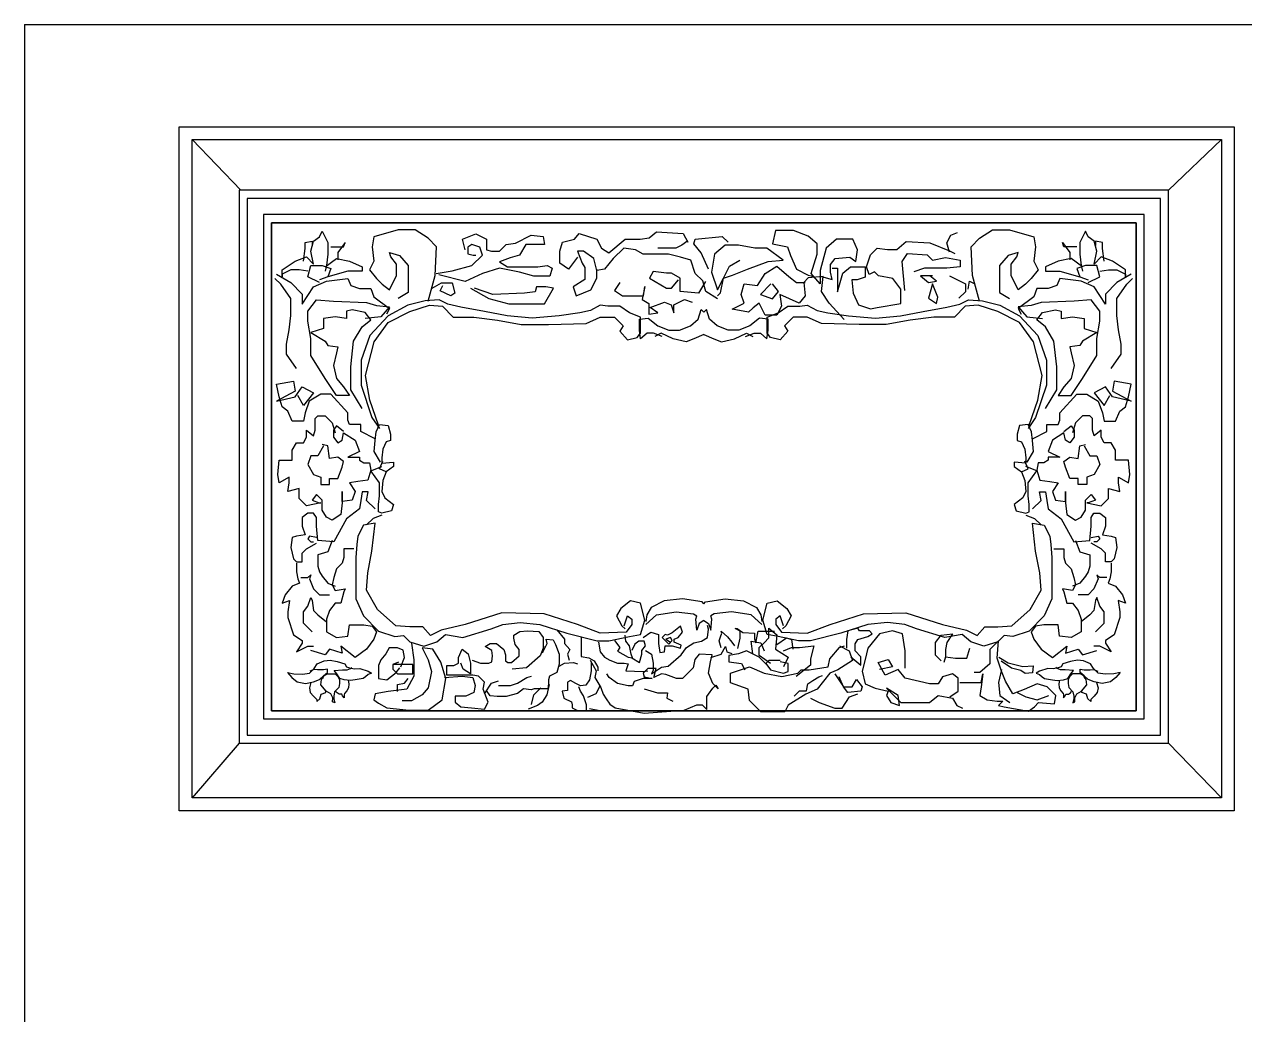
# Model space of a CAD drawing. Extents: x -66030 to 95157, y -13132 to 45879.
# Drawn here: x 42557 to 43515, y 42039 to 42816 of the extents above; entities that cross this region are included whole.
import ezdxf

# ---------------------------------------------------------------- set-up
doc = ezdxf.new("R2010")
doc.units = 0
doc.header["$LTSCALE"] = 100
doc.header["$MEASUREMENT"] = 0
for name, color, linetype in [('3', 11, 'CONTINUOUS'), ('4', 121, 'CONTINUOUS'), ('7', 105, 'CONTINUOUS')]:
    doc.layers.add(name, color=color, linetype=linetype)

msp = doc.modelspace()

# ---------------------------------------------------------------- linework, layer by layer
at = {"layer": '3'}
for p, q in [((42727.01, 42685.54), (42688.8, 42725.46)), ((43455.37, 42685.54), (43496.88, 42725.46)), ((42725.75, 42251.57), (42688.8, 42208.61)), ((43455.37, 42251.57), (43496.88, 42208.61))]:
    msp.add_line(p, q, dxfattribs=at)
for points in [[(42678.8, 42735.46), (43506.88, 42735.46), (43506.88, 42198.61), (42678.8, 42198.61)], [(42732.11, 42257.94), (43449, 42257.94), (43449, 42679.18), (42732.11, 42679.18)], [(42751.19, 42277.02), (43429.92, 42277.02), (43429.92, 42660.09), (42751.19, 42660.09)], [(42751.19, 42277.02), (43429.92, 42277.02), (43429.92, 42660.09), (42751.19, 42660.09)]]:
    msp.add_lwpolyline(points, close=True, dxfattribs=at)
for points in [[(42779.73, 42622.06), (42772.99, 42623.19), (42766.26, 42623.19), (42759.52, 42619.82), (42759.52, 42617.58), (42759.52, 42623.19), (42769.63, 42629.92), (42778.61, 42633.28), (42784.23, 42627.67), (42781.98, 42637.77), (42784.23, 42645.62), (42788.72, 42648.99), (42790.96, 42653.48), (42795.46, 42644.5), (42795.46, 42635.53), (42794.33, 42626.55), (42793.21, 42622.06)], [(42776.36, 42629.92), (42777.49, 42640.01), (42777.49, 42644.5), (42783.1, 42645.62), (42783.1, 42642.26)], [(42874.07, 42598.51), (42879.69, 42618.7), (42880.81, 42641.14), (42874.07, 42647.87), (42863.96, 42654.6), (42850.49, 42654.6), (42831.39, 42648.99), (42830.27, 42641.14), (42831.39, 42629.92), (42828.03, 42623.19), (42833.64, 42616.46), (42838.13, 42611.97), (42843.75, 42607.48), (42849.36, 42618.7), (42849.36, 42627.67), (42844.87, 42633.28), (42843.75, 42636.65), (42851.61, 42634.41), (42858.35, 42626.55), (42858.35, 42614.21), (42858.35, 42605.24), (42850.49, 42600.75)], [(42903.26, 42638.85), (42901.18, 42647.13), (42911.54, 42651.27), (42919.83, 42647.13), (42919.83, 42638.85), (42923.97, 42637.82), (42930.19, 42637.82), (42935.37, 42642.99), (42942.62, 42644.02), (42955.05, 42650.23), (42964.37, 42649.2), (42965.41, 42642.99), (42958.16, 42642.99), (42950.91, 42642.99), (42945.73, 42634.71), (42938.48, 42632.64), (42930.19, 42629.54), (42936.4, 42625.4), (42948.83, 42625.4), (42960.23, 42625.4), (42967.48, 42626.43), (42971.62, 42624.36), (42969.55, 42618.16), (42957.12, 42618.16), (42945.73, 42621.26), (42930.19, 42624.36), (42916.72, 42620.23), (42903.26, 42614.02), (42882.54, 42619.19)], [(42991.42, 42633.07), (42984.41, 42623.73), (42977.39, 42628.4), (42977.39, 42637.75), (42979.73, 42644.76), (42989.08, 42647.09), (42992.59, 42651.77), (43006.63, 42647.09), (43010.14, 42640.08), (43015.98, 42636.58), (43028.85, 42647.09), (43040.55, 42647.09), (43047.56, 42648.26), (43053.41, 42652.93), (43074.46, 42651.77), (43077.97, 42644.76)], [(43077.97, 42645.92), (43073.29, 42642.42), (43068.61, 42640.08), (43054.58, 42640.08)], [(43094.35, 42623.73), (43088.5, 42636.58), (43082.65, 42643.59), (43083.82, 42647.09), (43104.87, 42649.43), (43109.55, 42644.76)], [(43183.06, 42617.91), (43191.25, 42615.57), (43190.08, 42621.41), (43190.08, 42627.25), (43193.58, 42631.93), (43205.28, 42633.09), (43209.96, 42629.59), (43211.13, 42638.94), (43207.62, 42647.11), (43194.75, 42647.11), (43186.57, 42640.1), (43181.89, 42622.58), (43181.89, 42612.07), (43174.87, 42620.24), (43179.55, 42635.43), (43179.55, 42643.61), (43172.53, 42649.45), (43160.84, 42654.12), (43146.8, 42654.12), (43144.46, 42643.61), (43156.16, 42641.27), (43158.5, 42634.26), (43163.18, 42623.75), (43172.53, 42619.07), (43177.21, 42617.91)], [(43283.51, 42636.98), (43281.44, 42644.22), (43284.54, 42650.43), (43289.72, 42652.5)], [(43307.04, 42598.51), (43301.42, 42618.7), (43300.3, 42641.14), (43307.04, 42647.87), (43317.15, 42654.6), (43330.62, 42654.6), (43349.72, 42648.99), (43350.84, 42641.14), (43349.72, 42629.92), (43353.08, 42623.19), (43347.47, 42616.46), (43342.98, 42611.97), (43337.36, 42607.48), (43331.75, 42618.7), (43331.75, 42627.67), (43336.24, 42633.28), (43337.36, 42636.65), (43329.5, 42634.41), (43322.76, 42626.55), (43322.76, 42614.21), (43322.76, 42605.24), (43330.62, 42600.75)], [(43401.38, 42622.06), (43408.12, 42623.19), (43414.85, 42623.19), (43421.59, 42619.82), (43421.59, 42617.58), (43421.59, 42623.19), (43411.49, 42629.92), (43402.5, 42633.28), (43396.89, 42627.67), (43399.13, 42637.77), (43396.89, 42645.62), (43392.39, 42648.99), (43390.15, 42653.48), (43385.65, 42644.5), (43385.65, 42635.53), (43386.78, 42626.55), (43387.9, 42622.06)], [(43404.75, 42629.92), (43403.62, 42640.01), (43403.62, 42644.5), (43398.01, 42645.62), (43398.01, 42642.26)], [(42797.7, 42641.14), (42803.32, 42641.14), (42807.81, 42641.14), (42808.93, 42644.5), (42803.32, 42636.65), (42803.32, 42631.04)], [(42880.47, 42620.23), (42892.9, 42622.3), (42908.44, 42626.43), (42916.72, 42634.71), (42914.65, 42640.92), (42908.44, 42642.99), (42905.33, 42640.92), (42905.33, 42635.75), (42909.47, 42634.71), (42911.54, 42634.71)], [(43101.36, 42600.36), (43092.01, 42606.2), (43089.67, 42614.38), (43083.82, 42620.22), (43080.31, 42630.74), (43072.12, 42633.07), (43062.77, 42635.41), (43042.88, 42635.41), (43037.04, 42638.92), (43027.68, 42640.08), (43019.49, 42631.91), (43012.48, 42623.73), (43006.63, 42622.56), (43004.29, 42631.91), (42996.1, 42637.75), (42991.42, 42637.75), (42994.93, 42628.4), (42997.27, 42624.9), (42997.27, 42615.55), (42987.92, 42609.71), (42990.25, 42602.7), (43001.95, 42607.37), (43006.63, 42616.72), (43006.63, 42623.73)], [(43101.36, 42602.7), (43103.7, 42605.04), (43106.04, 42616.72), (43113.06, 42619.05), (43124.75, 42623.73), (43141.13, 42629.57), (43152.82, 42630.74), (43139.96, 42640.08), (43130.6, 42640.08), (43117.74, 42642.42), (43107.21, 42642.42), (43099.02, 42635.41), (43096.68, 42621.39), (43101.36, 42607.37), (43106.04, 42616.72), (43110.72, 42626.06), (43118.91, 42630.74)], [(43191.31, 42624.56), (43195.46, 42624.56), (43195.46, 42613.18), (43195.46, 42605.94), (43199.6, 42620.43), (43205.82, 42625.6), (43217.21, 42625.6), (43217.21, 42617.32), (43211, 42615.25), (43206.85, 42615.25), (43207.89, 42604.9), (43212.03, 42595.59), (43221.36, 42592.49), (43226.53, 42593.52), (43245.18, 42596.63), (43245.18, 42608.01), (43238.96, 42616.29), (43227.57, 42618.36), (43224.46, 42621.46), (43220.32, 42619.39), (43218.25, 42625.6), (43221.36, 42634.91), (43226.53, 42640.09), (43234.82, 42639.05), (43242.07, 42639.05), (43249.32, 42645.26), (43267.97, 42644.22), (43283.51, 42638.02), (43287.65, 42635.95)], [(43248.29, 42606.97), (43246.22, 42629.74), (43250.36, 42635.95), (43265.9, 42634.91), (43270.04, 42630.77), (43280.4, 42632.84), (43291.79, 42630.77), (43291.79, 42625.6), (43281.44, 42624.56), (43263.83, 42624.56), (43255.54, 42621.46)], [(43383.41, 42641.14), (43377.79, 42641.14), (43373.3, 42641.14), (43372.18, 42644.5), (43377.79, 42636.65), (43377.79, 42631.04)], [(42788.72, 42613.09), (42779.73, 42617.58), (42781.98, 42626.55), (42790.96, 42626.55), (42797.7, 42624.31), (42795.46, 42617.58), (42788.72, 42615.33)], [(42793.21, 42625.43), (42802.19, 42632.16), (42812.3, 42629.92), (42822.41, 42625.43), (42822.41, 42622.06), (42811.18, 42622.06), (42795.46, 42617.58)], [(43387.9, 42625.43), (43378.92, 42632.16), (43368.81, 42629.92), (43358.7, 42625.43), (43358.7, 42622.06), (43369.93, 42622.06), (43385.65, 42617.58)], [(43392.39, 42613.09), (43401.38, 42617.58), (43399.13, 42626.55), (43390.15, 42626.55), (43383.41, 42624.31), (43385.65, 42617.58), (43392.39, 42615.33)], [(42755.03, 42619.82), (42766.26, 42613.09), (42775.24, 42604.12), (42775.24, 42596.26), (42784.23, 42609.72), (42794.33, 42614.21), (42811.18, 42616.46), (42813.43, 42610.85), (42820.16, 42608.6), (42829.15, 42608.6), (42831.39, 42601.87), (42843.75, 42592.9), (42841.5, 42588.41)], [(43091.79, 42613.99), (43086.48, 42604.71), (43071.89, 42606.03), (43071.89, 42616.64), (43065.26, 42620.61), (43061.28, 42620.61), (43050.66, 42621.94), (43048.01, 42616.64), (43061.28, 42608.68), (43065.26, 42608.68), (43070.56, 42615.31)], [(43200.6, 42584.03), (43188.91, 42596.88), (43183.06, 42606.22), (43184.23, 42617.91), (43172.53, 42616.74), (43169.02, 42613.23), (43170.19, 42602.72), (43165.52, 42596.88), (43150.31, 42603.89), (43151.48, 42594.54), (43147.97, 42587.53), (43138.62, 42587.53), (43133.94, 42596.88), (43129.26, 42593.37), (43125.75, 42589.87), (43112.89, 42592.2), (43122.24, 42596.88), (43119.9, 42603.89), (43122.24, 42612.07), (43132.77, 42610.9), (43138.62, 42620.24), (43147.97, 42626.08), (43157.33, 42617.91), (43163.18, 42613.23), (43170.19, 42613.23)], [(43270.04, 42618.36), (43260.72, 42618.36), (43266.93, 42613.18), (43273.15, 42614.22), (43267.97, 42618.36)], [(43283.51, 42618.36), (43295.94, 42612.15), (43295.94, 42605.94), (43290.76, 42600.77)], [(43426.09, 42619.82), (43414.85, 42613.09), (43405.87, 42604.12), (43405.87, 42596.26), (43396.89, 42609.72), (43386.78, 42614.21), (43369.93, 42616.46), (43367.68, 42610.85), (43360.95, 42608.6), (43351.96, 42608.6), (43349.72, 42601.87), (43337.36, 42592.9), (43339.61, 42588.41)], [(42770.75, 42545.78), (42762.89, 42557), (42762.89, 42564.85), (42765.13, 42576.07), (42766.26, 42587.29), (42766.26, 42600.75), (42758.39, 42611.97), (42753.9, 42616.46)], [(42877.36, 42608.84), (42884.61, 42612.98), (42892.9, 42612.98), (42894.97, 42604.71), (42891.86, 42602.64), (42883.57, 42606.77), (42885.65, 42610.91)], [(42907.4, 42608.84), (42921.9, 42600.57), (42937.44, 42596.43), (42950.91, 42596.43), (42965.41, 42596.43), (42972.66, 42608.84), (42966.44, 42609.88), (42959.19, 42609.88), (42958.16, 42605.74), (42949.87, 42604.71), (42925.01, 42603.67), (42910.51, 42608.84)], [(43024.54, 42613.18), (43020.4, 42606.97), (43026.61, 42602.83), (43030.75, 42602.83), (43043.18, 42602.83), (43044.22, 42610.08), (43042.15, 42599.73), (43047.33, 42596.63), (43047.33, 42588.35), (43054.58, 42589.38), (43048.36, 42593.52), (43059.76, 42597.66), (43064.94, 42595.59), (43067.01, 42589.38), (43067.01, 42595.59), (43075.3, 42599.73), (43081.51, 42597.66)], [(43143.29, 42612.07), (43135.11, 42603.89), (43144.46, 42600.38), (43149.14, 42606.22), (43144.46, 42612.07)], [(43270.04, 42612.15), (43266.93, 42600.77), (43273.15, 42596.63), (43274.18, 42601.8), (43270.04, 42612.15)], [(43298.01, 42608.01), (43299.05, 42614.22), (43303.19, 42612.15)], [(43410.36, 42545.78), (43418.22, 42557), (43418.22, 42564.85), (43415.98, 42576.07), (43414.85, 42587.29), (43414.85, 42600.75), (43422.72, 42611.97), (43427.21, 42616.46)], [(42822.41, 42514.37), (42813.43, 42528.95), (42813.43, 42546.9), (42815.67, 42567.09), (42822.41, 42578.31), (42829.15, 42583.92), (42824.66, 42589.53), (42814.55, 42591.78), (42810.06, 42590.65), (42810.06, 42585.04), (42801.07, 42586.17), (42792.09, 42585.04), (42792.09, 42577.19), (42781.98, 42573.83), (42793.21, 42567.09), (42795.46, 42563.73), (42803.32, 42562.61), (42802.19, 42558.12), (42799.95, 42548.02), (42802.19, 42537.93), (42807.81, 42531.2), (42812.3, 42524.46), (42802.19, 42524.46), (42793.21, 42537.93), (42781.98, 42555.88), (42781.98, 42569.34), (42779.73, 42582.8), (42779.73, 42590.65), (42786.47, 42599.63), (42799.95, 42598.51), (42825.78, 42597.38), (42833.64, 42595.14), (42843.75, 42594.02), (42837.01, 42586.17), (42824.66, 42585.04)], [(42835.16, 42501.22), (42828.36, 42520.74), (42824.96, 42540.26), (42831.76, 42566.56), (42842.8, 42581.83), (42859.79, 42590.32), (42875.08, 42595.41), (42885.28, 42594.56), (42893.77, 42586.08), (42909.91, 42586.08), (42928.6, 42583.53), (42947.29, 42580.14), (42968.52, 42580.14), (42998.26, 42580.99), (43009.3, 42586.08), (43020.34, 42586.08), (43027.14, 42579.29), (43024.59, 42575.05), (43030.54, 42568.26), (43038.18, 42569.96), (43040.73, 42573.35), (43040.73, 42586.08), (43032.24, 42589.47), (43024.59, 42594.56), (43015.25, 42594.56), (43009.3, 42595.41), (43001.65, 42591.17), (42993.16, 42589.47), (42977.02, 42586.93), (42955.78, 42585.23), (42936.25, 42586.93), (42918.41, 42590.32), (42899.72, 42593.71), (42889.52, 42596.26), (42882.73, 42599.65), (42871.69, 42598.81), (42858.09, 42595.41), (42842.8, 42586.93), (42828.36, 42571.65), (42821.57, 42552.14), (42821.57, 42532.62), (42830.06, 42507.16), (42836.01, 42498.68)], [(43345.95, 42501.22), (43352.75, 42520.74), (43356.15, 42540.26), (43349.35, 42566.56), (43338.31, 42581.83), (43321.32, 42590.32), (43306.03, 42595.41), (43295.83, 42594.56), (43287.34, 42586.08), (43271.2, 42586.08), (43252.51, 42583.53), (43233.82, 42580.14), (43212.59, 42580.14), (43182.85, 42580.99), (43171.81, 42586.08), (43160.77, 42586.08), (43153.97, 42579.29), (43156.52, 42575.05), (43150.57, 42568.26), (43142.93, 42569.96), (43140.38, 42573.35), (43140.38, 42586.08), (43148.88, 42589.47), (43156.52, 42594.56), (43165.86, 42594.56), (43171.81, 42595.41), (43179.46, 42591.17), (43187.95, 42589.47), (43204.09, 42586.93), (43225.33, 42585.23), (43244.87, 42586.93), (43262.7, 42590.32), (43281.39, 42593.71), (43291.59, 42596.26), (43298.38, 42599.65), (43309.43, 42598.81), (43323.02, 42595.41), (43338.31, 42586.93), (43352.75, 42571.65), (43359.54, 42552.14), (43359.54, 42532.62), (43351.05, 42507.16), (43345.1, 42498.68)], [(43358.7, 42514.37), (43367.68, 42528.95), (43367.68, 42546.9), (43365.44, 42567.09), (43358.7, 42578.31), (43351.96, 42583.92), (43356.45, 42589.53), (43366.56, 42591.78), (43371.05, 42590.65), (43371.05, 42585.04), (43380.04, 42586.17), (43389.02, 42585.04), (43389.02, 42577.19), (43399.13, 42573.83), (43387.9, 42567.09), (43385.65, 42563.73), (43377.79, 42562.61), (43378.92, 42558.12), (43381.16, 42548.02), (43378.92, 42537.93), (43373.3, 42531.2), (43368.81, 42524.46), (43378.92, 42524.46), (43387.9, 42537.93), (43399.13, 42555.88), (43399.13, 42569.34), (43401.38, 42582.8), (43401.38, 42590.65), (43394.64, 42599.63), (43381.16, 42598.51), (43355.33, 42597.38), (43347.47, 42595.14), (43337.36, 42594.02), (43344.1, 42586.17), (43356.45, 42585.04)], [(43057.96, 42570.79), (43051.17, 42573.34), (43046.07, 42573.34), (43040.97, 42569.1), (43040.12, 42575.88), (43040.12, 42584.37), (43046.92, 42585.22), (43054.56, 42579.28), (43063.06, 42575.88), (43071.55, 42575.88), (43080.05, 42579.28), (43085.99, 42584.37), (43088.54, 42592.01), (43090.56, 42590)], [(43123.15, 42570.79), (43129.95, 42573.34), (43135.04, 42573.34), (43140.14, 42569.1), (43140.99, 42575.88), (43140.99, 42584.37), (43134.19, 42585.22), (43126.55, 42579.28), (43118.05, 42575.88), (43109.56, 42575.88), (43101.06, 42579.28), (43095.12, 42584.37), (43092.57, 42592.01), (43090.56, 42590)], [(43090.56, 42572.5), (43082.6, 42569.1), (43076.65, 42566.55), (43066.46, 42569.1), (43057.11, 42573.34), (43052.01, 42570.79)], [(43090.56, 42572.5), (43098.52, 42569.1), (43104.46, 42566.55), (43114.65, 42569.1), (43124, 42573.34), (43129.1, 42570.79)], [(42811.18, 42511), (42797.7, 42525.59), (42789.84, 42525.59), (42780.86, 42519.98), (42777.49, 42511), (42776.36, 42504.27), (42767.38, 42504.27), (42764.01, 42512.12), (42759.52, 42515.49), (42757.27, 42523.34), (42755.03, 42533.44), (42768.5, 42535.68), (42769.63, 42527.83), (42755.03, 42519.98), (42769.63, 42523.34), (42775.24, 42531.2), (42784.23, 42526.71), (42776.36, 42516.61), (42771.87, 42524.46)], [(43369.93, 42511), (43383.41, 42525.59), (43391.27, 42525.59), (43400.25, 42519.98), (43403.62, 42511), (43404.75, 42504.27), (43413.73, 42504.27), (43417.1, 42512.12), (43421.59, 42515.49), (43423.84, 42523.34), (43426.09, 42533.44), (43412.61, 42535.68), (43411.49, 42527.83), (43426.09, 42519.98), (43411.49, 42523.34), (43405.87, 42531.2), (43396.89, 42526.71), (43404.75, 42516.61), (43409.24, 42524.46)], [(42807.81, 42496.27), (42802.19, 42500.75), (42799.95, 42497.39), (42799.95, 42491.78), (42803.31, 42487.29), (42806.68, 42489.54), (42807.81, 42495.15), (42816.79, 42489.54), (42820.16, 42480.56), (42811.18, 42476.07), (42820.16, 42476.07), (42820.16, 42473.83), (42823.53, 42471.59), (42828.02, 42471.59), (42829.15, 42465.98), (42826.9, 42458.12), (42819.04, 42457), (42812.3, 42455.88), (42816.79, 42449.15), (42814.55, 42442.42), (42806.68, 42441.3), (42806.68, 42449.15), (42806.68, 42440.18), (42805.56, 42431.2), (42798.82, 42426.71), (42794.33, 42428.96), (42790.96, 42434.57), (42790.96, 42442.42), (42786.47, 42446.91), (42783.1, 42442.42), (42788.71, 42440.18), (42789.84, 42440.18), (42778.61, 42437.93), (42772.99, 42443.54), (42772.99, 42451.39), (42764.01, 42449.15), (42765.13, 42455.88), (42765.13, 42460.37), (42757.27, 42455.88), (42756.15, 42462.61), (42757.27, 42473.83), (42765.13, 42473.83), (42767.38, 42473.83), (42767.38, 42481.68), (42770.75, 42487.29), (42776.36, 42487.29), (42778.61, 42491.78), (42778.61, 42497.39), (42784.22, 42492.9), (42785.35, 42497.39), (42785.35, 42506.36), (42787.59, 42508.61), (42793.21, 42508.61), (42798.82, 42503), (42801.07, 42495.15)], [(42832.54, 42490.51), (42821.3, 42496.12), (42821.3, 42501.73), (42812.32, 42501.73), (42811.2, 42505.09), (42811.18, 42511)], [(42836.83, 42472.11), (42831.74, 42480.6), (42832.59, 42489.08), (42833.44, 42495.87), (42835.98, 42501.81), (42842.78, 42500.96), (42844.48, 42494.17), (42844.48, 42489.08), (42841.08, 42488.23), (42838.53, 42482.3), (42837.68, 42475.51), (42837.68, 42471.26), (42847.03, 42472.11), (42847.03, 42468.72), (42841.08, 42464.48), (42835.98, 42467.02), (42838.53, 42472.96)], [(43344.28, 42472.11), (43349.37, 42480.6), (43348.52, 42489.08), (43347.68, 42495.87), (43345.13, 42501.81), (43338.33, 42500.96), (43336.63, 42494.17), (43336.63, 42489.08), (43340.03, 42488.23), (43342.58, 42482.3), (43343.43, 42475.51), (43343.43, 42471.26), (43334.08, 42472.11), (43334.08, 42468.72), (43340.03, 42464.48), (43345.13, 42467.02), (43342.58, 42472.96)], [(43348.58, 42490.51), (43359.81, 42496.12), (43359.81, 42501.73), (43368.79, 42501.73), (43369.91, 42505.09), (43369.93, 42511)], [(43373.3, 42496.27), (43378.92, 42500.75), (43381.17, 42497.39), (43381.17, 42491.78), (43377.8, 42487.29), (43374.43, 42489.54), (43373.3, 42495.15), (43364.32, 42489.54), (43360.95, 42480.56), (43369.93, 42476.07), (43360.95, 42476.07), (43360.95, 42473.83), (43357.58, 42471.59), (43353.09, 42471.59), (43351.97, 42465.98), (43354.21, 42458.12), (43362.07, 42457), (43368.81, 42455.88), (43364.32, 42449.15), (43366.57, 42442.42), (43374.43, 42441.3), (43374.43, 42449.15), (43374.43, 42440.18), (43375.55, 42431.2), (43382.29, 42426.71), (43386.78, 42428.96), (43390.15, 42434.57), (43390.15, 42442.42), (43394.64, 42446.91), (43398.01, 42442.42), (43392.4, 42440.18), (43391.27, 42440.18), (43402.5, 42437.93), (43408.12, 42443.54), (43408.12, 42451.39), (43417.1, 42449.15), (43415.98, 42455.88), (43415.98, 42460.37), (43423.84, 42455.88), (43424.97, 42462.61), (43423.84, 42473.83), (43415.98, 42473.83), (43413.73, 42473.83), (43413.73, 42481.68), (43410.37, 42487.29), (43404.75, 42487.29), (43402.5, 42491.78), (43402.5, 42497.39), (43396.89, 42492.9), (43395.77, 42497.39), (43395.77, 42506.36), (43393.52, 42508.61), (43387.9, 42508.61), (43382.29, 42503), (43380.04, 42495.15)], [(42792.08, 42485.05), (42787.59, 42477.2), (42781.98, 42477.2), (42779.73, 42470.47), (42784.22, 42462.61), (42789.84, 42460.37), (42789.84, 42454.76), (42796.58, 42454.76), (42796.58, 42459.25), (42803.31, 42459.25), (42806.68, 42468.22), (42807.81, 42472.71), (42803.31, 42476.07), (42796.58, 42474.95), (42795.45, 42485.05), (42790.96, 42486.17)], [(43389.03, 42485.05), (43393.52, 42477.2), (43399.13, 42477.2), (43401.38, 42470.47), (43396.89, 42462.61), (43391.27, 42460.37), (43391.27, 42454.76), (43384.53, 42454.76), (43384.53, 42459.25), (43377.8, 42459.25), (43374.43, 42468.22), (43373.3, 42472.71), (43377.8, 42476.07), (43384.53, 42474.95), (43385.66, 42485.05), (43390.15, 42486.17)], [(42841.08, 42464.48), (42838.53, 42457.69), (42837.68, 42449.2), (42840.23, 42444.11), (42847.03, 42439.02), (42845.33, 42433.93), (42837.68, 42432.23), (42835.13, 42433.08), (42835.13, 42439.02), (42835.98, 42445.81), (42835.98, 42455.99), (42829.19, 42465.32), (42837.68, 42468.72)], [(43340.03, 42464.48), (43342.58, 42457.69), (43343.43, 42449.2), (43340.88, 42444.11), (43334.08, 42439.02), (43335.78, 42433.93), (43343.43, 42432.23), (43345.98, 42433.08), (43345.98, 42439.02), (43345.13, 42445.81), (43345.13, 42455.99), (43351.92, 42465.32), (43343.43, 42468.72)], [(42832.55, 42435.45), (42825.81, 42442.18), (42826.94, 42448.91), (42822.44, 42448.91), (42821.32, 42442.18), (42820.2, 42435.45), (42810.09, 42427.6), (42799.98, 42409.65), (42787.63, 42410.77), (42786.5, 42421.99), (42786.5, 42428.72), (42784.26, 42432.08), (42779.77, 42432.08), (42775.27, 42428.72), (42775.27, 42421.99), (42777.52, 42415.26), (42770.78, 42414.13), (42767.41, 42413.01), (42766.29, 42405.16), (42768.54, 42396.19), (42770.78, 42393.94), (42775.27, 42393.94), (42775.27, 42400.67), (42778.64, 42404.04), (42786.5, 42408.53)], [(43348.56, 42435.45), (43355.3, 42442.18), (43354.18, 42448.91), (43358.67, 42448.91), (43359.79, 42442.18), (43360.91, 42435.45), (43371.02, 42427.6), (43381.13, 42409.65), (43393.48, 42410.77), (43394.61, 42421.99), (43394.61, 42428.72), (43396.85, 42432.08), (43401.34, 42432.08), (43405.84, 42428.72), (43405.84, 42421.99), (43403.59, 42415.26), (43410.33, 42414.13), (43413.7, 42413.01), (43414.82, 42405.16), (43412.58, 42396.19), (43410.33, 42393.94), (43405.84, 42393.94), (43405.84, 42400.67), (43402.47, 42404.04), (43394.61, 42408.53)], [(42837.68, 42430.53), (42830.89, 42427.99), (42825.79, 42422.9)], [(43343.43, 42430.53), (43350.22, 42427.99), (43355.32, 42422.9)], [(43027.99, 42343.79), (43030.54, 42351.43), (43033.94, 42348.88), (43033.94, 42344.64), (43029.69, 42338.7), (43009.3, 42337.85), (42991.46, 42344.64), (42965.13, 42353.12), (42932, 42353.97), (42903.12, 42344.64), (42884.43, 42340.39), (42875.94, 42336.15), (42869.99, 42342.94), (42859.8, 42342.94), (42848.75, 42343.79), (42834.31, 42356.52), (42825.82, 42371.79), (42826.67, 42385.37), (42830.06, 42402.34), (42832.61, 42424.4), (42823.27, 42422.7), (42819.02, 42414.22), (42818.17, 42407.43), (42817.32, 42397.25), (42817.32, 42378.58), (42817.32, 42365), (42823.27, 42351.43), (42835.16, 42339.55), (42847.9, 42335.3), (42854.7, 42336.15), (42859.8, 42331.06), (42870.84, 42327.67), (42881.03, 42331.06), (42887.83, 42337), (42901.42, 42334.46), (42923.51, 42341.24), (42932.85, 42344.64), (42946.44, 42346.33), (42961.73, 42344.64), (42982.97, 42337.85), (43006.75, 42331.91), (43016.1, 42331.91), (43032.24, 42335.3), (43040.73, 42337), (43044.13, 42348.03), (43040.73, 42361.61), (43033.09, 42363.31), (43025.44, 42357.37), (43022.05, 42351.43), (43026.29, 42343.79), (43028.84, 42341.24)], [(43153.12, 42343.79), (43150.57, 42351.43), (43147.17, 42348.88), (43147.17, 42344.64), (43151.42, 42338.7), (43171.81, 42337.85), (43189.65, 42344.64), (43215.98, 42353.12), (43249.11, 42353.97), (43277.99, 42344.64), (43296.68, 42340.39), (43305.17, 42336.15), (43311.12, 42342.94), (43321.31, 42342.94), (43332.36, 42343.79), (43346.8, 42356.52), (43355.29, 42371.79), (43354.44, 42385.37), (43351.05, 42402.34), (43348.5, 42424.4), (43357.84, 42422.7), (43362.09, 42414.22), (43362.94, 42407.43), (43363.79, 42397.25), (43363.79, 42378.58), (43363.79, 42365), (43357.84, 42351.43), (43345.95, 42339.55), (43333.21, 42335.3), (43326.41, 42336.15), (43321.31, 42331.06), (43310.27, 42327.67), (43300.08, 42331.06), (43293.28, 42337), (43279.69, 42334.46), (43257.6, 42341.24), (43248.26, 42344.64), (43234.67, 42346.33), (43219.38, 42344.64), (43198.14, 42337.85), (43174.36, 42331.91), (43165.01, 42331.91), (43148.87, 42335.3), (43140.38, 42337), (43136.98, 42348.03), (43140.38, 42361.61), (43148.02, 42363.31), (43155.67, 42357.37), (43159.07, 42351.43), (43154.82, 42343.79), (43152.27, 42341.24)], [(42786.5, 42413.01), (42780.89, 42414.13), (42779.77, 42411.89), (42782.01, 42409.65), (42784.26, 42409.65)], [(42798.86, 42410.77), (42795.49, 42401.79), (42787.63, 42399.55), (42787.63, 42390.58), (42788.75, 42386.09)], [(43382.25, 42410.77), (43385.62, 42401.79), (43393.48, 42399.55), (43393.48, 42390.58), (43392.36, 42386.09)], [(43394.61, 42413.01), (43400.22, 42414.13), (43401.34, 42411.89), (43399.1, 42409.65), (43396.85, 42409.65)], [(42815.7, 42404.04), (42807.84, 42404.04), (42807.84, 42397.31), (42806.72, 42392.82), (42802.23, 42388.33), (42799.98, 42381.6), (42798.86, 42375.99), (42801.1, 42371.5), (42808.97, 42372.63), (42807.84, 42370.38)], [(43365.41, 42404.04), (43373.27, 42404.04), (43373.27, 42397.31), (43374.39, 42392.82), (43378.88, 42388.33), (43381.13, 42381.6), (43382.25, 42375.99), (43380.01, 42371.5), (43372.14, 42372.63), (43373.27, 42370.38)], [(42770.78, 42392.82), (42770.78, 42386.09), (42771.9, 42380.48), (42773.03, 42377.11), (42767.41, 42374.87), (42761.8, 42368.14), (42759.55, 42361.41), (42765.17, 42363.65), (42764.04, 42354.68), (42764.04, 42350.19), (42768.54, 42336.73), (42775.27, 42332.24), (42775.27, 42330), (42770.78, 42323.27), (42779.77, 42327.75), (42782.01, 42327.75), (42784.26, 42327.75)], [(43410.33, 42392.82), (43410.33, 42386.09), (43409.21, 42380.48), (43408.08, 42377.11), (43413.7, 42374.87), (43419.31, 42368.14), (43421.56, 42361.41), (43415.94, 42363.65), (43417.07, 42354.68), (43417.07, 42350.19), (43412.58, 42336.73), (43405.84, 42332.24), (43405.84, 42330), (43410.33, 42323.27), (43401.34, 42327.75), (43399.1, 42327.75), (43396.85, 42327.75)], [(42774.15, 42381.6), (42779.77, 42381.6), (42782.01, 42383.85), (42780.89, 42380.48), (42784.26, 42372.63), (42788.75, 42368.14), (42796.61, 42368.14)], [(42788.75, 42386.09), (42791, 42382.72), (42795.49, 42377.11), (42801.1, 42374.87)], [(43392.36, 42386.09), (43390.11, 42382.72), (43385.62, 42377.11), (43380.01, 42374.87)], [(43406.96, 42381.6), (43401.34, 42381.6), (43399.1, 42383.85), (43400.22, 42380.48), (43396.85, 42372.63), (43392.36, 42368.14), (43384.5, 42368.14)], [(42807.84, 42370.38), (42805.6, 42361.41), (42801.1, 42361.41), (42796.61, 42355.8), (42794.37, 42349.07), (42794.37, 42338.97), (42802.23, 42334.48), (42811.21, 42335.61), (42812.34, 42344.58), (42820.2, 42344.58), (42823.57, 42344.58), (42830.3, 42343.46), (42833.67, 42338.97), (42831.43, 42333.36), (42825.81, 42325.51), (42816.83, 42318.78), (42805.6, 42327.75), (42806.72, 42322.14), (42796.61, 42325.51), (42793.24, 42321.02), (42782.01, 42324.39)], [(43373.27, 42370.38), (43375.51, 42361.41), (43380.01, 42361.41), (43384.5, 42355.8), (43386.74, 42349.07), (43386.74, 42338.97), (43378.88, 42334.48), (43369.9, 42335.61), (43368.78, 42344.58), (43360.91, 42344.58), (43357.54, 42344.58), (43350.81, 42343.46), (43347.44, 42338.97), (43349.68, 42333.36), (43355.3, 42325.51), (43364.28, 42318.78), (43375.51, 42327.75), (43374.39, 42322.14), (43384.5, 42325.51), (43387.87, 42321.02), (43399.1, 42324.39)], [(42783.14, 42338.97), (42776.4, 42345.7), (42776.4, 42354.68), (42779.77, 42359.16), (42782.01, 42365.9), (42783.14, 42363.65), (42784.26, 42355.8), (42787.63, 42352.43), (42794.37, 42346.82)], [(43090.56, 42360.86), (43089.15, 42362.46), (43073.86, 42365), (43059.42, 42363.31), (43049.23, 42358.21), (43045.83, 42352.27), (43044.98, 42347.18)], [(43090.56, 42360.86), (43091.96, 42362.46), (43107.25, 42365), (43121.69, 42363.31), (43131.88, 42358.21), (43135.28, 42352.27), (43136.13, 42347.18)], [(43397.98, 42338.97), (43404.71, 42345.7), (43404.71, 42354.68), (43401.34, 42359.16), (43399.1, 42365.9), (43397.98, 42363.65), (43396.85, 42355.8), (43393.48, 42352.43), (43386.74, 42346.82)], [(43044.98, 42344.64), (43053.48, 42352.27), (43068.77, 42354.82), (43082.36, 42353.12), (43084.96, 42351.45)], [(43090.56, 42347.86), (43086.86, 42345.49), (43085.16, 42340.39), (43084.31, 42348.88), (43084.96, 42351.45)], [(43090.56, 42347.86), (43094.25, 42345.49), (43095.95, 42340.39), (43096.8, 42348.88), (43096.15, 42351.45)], [(43136.13, 42344.64), (43127.64, 42352.27), (43112.34, 42354.82), (43098.75, 42353.12), (43096.15, 42351.45)], [(42908.68, 42316.7), (42915.22, 42314.33), (42921.76, 42314.33), (42924.13, 42315.52), (42924.73, 42320.26), (42924.13, 42324.42), (42918.79, 42327.39), (42922.95, 42329.76), (42927.7, 42329.76), (42933.64, 42325.01), (42934.83, 42320.86), (42934.83, 42316.11), (42936.61, 42314.92), (42939.58, 42314.92), (42945.53, 42320.26), (42945.53, 42325.01), (42942.56, 42329.17), (42941.37, 42333.92), (42941.37, 42336.29), (42946.12, 42339.26), (42952.06, 42339.85), (42960.98, 42339.26), (42964.54, 42334.51), (42964.54, 42326.79), (42963.95, 42322.64), (42967.51, 42329.76), (42966.92, 42333.32), (42972.27, 42332.73), (42974.05, 42329.17), (42977.02, 42321.45), (42977.02, 42313.73), (42975.24, 42307.21), (42969.3, 42304.24), (42968.7, 42301.27), (42968.7, 42298.3), (42968.11, 42294.15), (42961.57, 42294.15), (42957.41, 42294.15), (42955.03, 42293.55), (42949.09, 42294.15), (42944.34, 42290.59), (42935.42, 42288.21), (42928.29, 42288.21), (42922.95, 42288.81), (42919.98, 42292.96)], [(42975.26, 42340.47), (42981.2, 42333.35), (42981.2, 42329.79), (42985.36, 42325.04), (42983.58, 42321.48), (42984.77, 42316.73)], [(43043, 42334.54), (43048.94, 42338.69), (43054.89, 42336.91), (43054.89, 42329.79), (43056.08, 42322.67), (43059.64, 42323.26), (43060.23, 42328.01), (43065.58, 42328.01), (43072.12, 42326.23), (43072.71, 42328.6), (43067.37, 42330.98), (43067.37, 42333.35), (43070.34, 42334.54), (43073.9, 42338.69), (43072.12, 42343.44), (43065.58, 42338.1), (43062.02, 42336.32), (43060.23, 42336.91), (43057.86, 42334.54), (43063.21, 42329.2), (43065.58, 42332.17), (43064.39, 42334.54), (43060.83, 42333.35), (43064.39, 42330.98)], [(43044.78, 42324.45), (43049.54, 42321.48), (43050.73, 42314.36), (43050.73, 42309.02), (43049.54, 42306.05), (43057.26, 42311.39), (43062.61, 42311.98), (43072.71, 42320.89), (43076.87, 42326.82), (43082.81, 42330.38), (43088.76, 42331.57), (43093.51, 42334.54), (43094.1, 42341.07), (43093.51, 42344.04)], [(43104.27, 42326.46), (43102.64, 42331.89), (43103.73, 42335.15), (43104.82, 42337.87), (43104.27, 42339.5), (43109.17, 42335.15), (43112.43, 42330.81), (43114.61, 42328.09)], [(43117.33, 42325.92), (43118.96, 42334.07), (43118.96, 42339.5), (43115.15, 42341.67), (43116.78, 42341.67), (43121.13, 42338.41), (43130.38, 42337.87), (43130.38, 42333.52), (43131.47, 42330.26), (43133.1, 42339.5), (43140.71, 42339.5), (43146.15, 42339.5)], [(43142.92, 42314.08), (43134.1, 42320.37), (43134.1, 42326.66), (43137.88, 42330.44), (43141.66, 42334.22), (43141.66, 42337.99), (43141.66, 42341.77), (43147.96, 42336.73), (43146.7, 42325.41), (43156.78, 42319.11), (43153, 42311.56)], [(43205.92, 42319.48), (43213.8, 42312.73), (43213.8, 42319.48), (43209.29, 42323.98), (43209.29, 42329.6), (43211.55, 42332.97), (43219.43, 42335.22), (43222.8, 42337.47), (43220.55, 42339.72), (43212.67, 42339.72), (43211.55, 42341.97), (43203.67, 42339.72), (43202.54, 42332.97), (43202.54, 42326.23)], [(43248.7, 42310.48), (43248.7, 42323.98), (43246.45, 42337.47), (43238.57, 42339.72), (43228.43, 42337.47), (43219.43, 42326.23), (43217.18, 42317.23), (43214.92, 42308.23), (43217.18, 42298.11), (43225.06, 42294.74), (43235.19, 42292.49), (43235.19, 42292.49), (43234.06, 42289.12), (43237.44, 42283.49), (43244.19, 42281.24), (43243.07, 42289.12), (43234.06, 42294.74), (43245.32, 42283.49), (43258.83, 42283.49), (43267.84, 42283.49), (43274.59, 42289.12), (43285.85, 42286.87), (43289.23, 42281.24), (43293.73, 42279)], [(42861.12, 42330.02), (42862.96, 42317.11), (42862.96, 42304.19), (42857.42, 42294.04), (42842.64, 42292.2), (42832.48, 42290.35), (42831.56, 42285.74), (42835.26, 42282.97), (42841.72, 42279.28), (42859.27, 42277.43), (42874.05, 42277.43), (42885.13, 42285.74), (42887.9, 42302.35), (42884.21, 42315.26), (42877.74, 42325.41), (42869.43, 42326.33), (42874.05, 42317.11), (42876.82, 42307.88), (42874.05, 42294.96), (42869.43, 42289.43), (42861.12, 42284.82), (42853.73, 42284.82)], [(42994.28, 42335.13), (42994.28, 42319.7), (43000.22, 42318.51), (43004.38, 42316.14), (43007.35, 42311.39), (43007.35, 42308.42)], [(43007.94, 42330.98), (43009.13, 42323.26), (43012.7, 42319.11), (43016.86, 42316.73), (43022.8, 42314.36), (43028.15, 42314.36), (43031.12, 42313.76), (43029.34, 42308.42), (43043, 42307.83), (43046.57, 42308.42)], [(43020.42, 42332.17), (43024.58, 42326.82), (43022.8, 42323.86), (43031.12, 42319.11), (43034.68, 42318.51), (43033.49, 42321.48), (43032.31, 42328.01), (43029.34, 42331.57), (43028.74, 42336.32)], [(43034.09, 42318.51), (43040.03, 42314.95), (43041.81, 42321.48), (43041.81, 42324.45), (43044.78, 42328.01), (43043.6, 42331.57), (43039.44, 42331.57), (43036.47, 42329.2), (43034.09, 42324.45)], [(43129.06, 42321.63), (43127.8, 42331.7), (43135.36, 42330.44), (43137.88, 42324.15)], [(43147.96, 42329.18), (43155.52, 42334.22), (43159.3, 42332.96), (43160.56, 42325.41)], [(43276.84, 42316.11), (43272.34, 42320.6), (43272.34, 42330.72), (43276.84, 42336.35), (43285.85, 42337.47), (43281.34, 42330.72), (43280.22, 42325.1), (43280.22, 42319.48), (43279.09, 42314.98)], [(43291.48, 42299.24), (43299.36, 42299.24), (43308.36, 42299.24), (43309.49, 42305.98), (43308.36, 42295.86), (43307.24, 42289.12), (43312.87, 42285.74), (43320.75, 42284.62), (43325.25, 42284.62), (43321.87, 42281.24), (43326.38, 42280.12), (43345.51, 42276.75), (43350.02, 42280.12), (43353.39, 42283.49), (43365.78, 42282.37), (43366.9, 42289.12), (43360.15, 42295.86), (43352.27, 42298.11), (43342.14, 42293.61), (43333.13, 42290.24), (43327.5, 42300.36), (43324.12, 42308.23), (43320.75, 42318.35), (43321.87, 42331.85), (43315.12, 42325.1), (43315.12, 42313.86), (43307.24, 42307.11), (43302.73, 42307.11)], [(42852.8, 42311.57), (42855.58, 42318.95), (42854.65, 42324.49), (42850.03, 42326.33), (42843.57, 42326.33), (42840.8, 42321.72), (42837.1, 42317.11), (42835.26, 42312.49), (42835.26, 42307.88), (42835.26, 42302.35), (42841.72, 42301.42), (42849.11, 42306.96), (42851.88, 42310.65)], [(42886.98, 42303.27), (42900.83, 42304.19), (42909.15, 42303.27), (42910.99, 42296.81), (42910.07, 42291.27), (42903.6, 42288.51), (42895.29, 42288.51), (42895.29, 42283.89), (42899.91, 42280.2), (42908.22, 42279.28), (42918.38, 42278.36), (42921.15, 42283.89), (42917.46, 42294.04), (42918.38, 42299.58), (42913.76, 42304.19), (42909.15, 42305.11), (42902.68, 42305.11), (42894.37, 42305.11), (42888.83, 42305.11), (42888.83, 42312.49), (42894.37, 42312.49), (42898.06, 42314.34), (42898.06, 42318.95), (42900.83, 42325.41), (42905.45, 42321.72), (42907.3, 42314.34), (42907.3, 42306.04), (42901.76, 42309.73), (42899.91, 42314.34)], [(42964.97, 42327.39), (42962, 42320.27), (42951.3, 42310.77), (42940.01, 42309.58)], [(43001.41, 42316.73), (43006.16, 42308.42), (43004.97, 42303.08), (43009.73, 42295.36), (43011.51, 42290.02), (43013.89, 42286.46), (43016.86, 42282.31), (43021.02, 42279.34), (43043.6, 42275.18), (43075.09, 42277.56), (43085.19, 42281.71), (43089.35, 42281.71), (43092.92, 42278.15), (43092.92, 42282.9), (43092.92, 42288.24), (43094.1, 42290.02), (43097.67, 42294.77), (43100.05, 42297.14), (43101.83, 42294.18), (43097.67, 42298.33), (43094.1, 42306.64), (43095.89, 42315.55), (43097.08, 42320.89), (43086.97, 42321.48), (43083.41, 42317.33), (43082.22, 42310.8), (43073.9, 42302.49), (43069.15, 42302.49), (43060.83, 42305.45), (43057.26, 42306.05), (43051.32, 42303.08), (43053.1, 42310.2), (43046.57, 42310.2), (43043, 42306.64), (43043.6, 42303.67), (43050.13, 42302.49), (43043, 42302.49), (43035.87, 42300.11), (43034.68, 42296.55), (43031.12, 42296.55), (43022.8, 42298.33), (43016.26, 42303.08), (43014.48, 42306.05)], [(43096.11, 42318.86), (43104.27, 42321.57), (43107.54, 42327.55), (43108.62, 42323.2), (43112.43, 42322.12)], [(43140.4, 42312.82), (43134.1, 42319.11), (43124.02, 42324.15), (43117.72, 42321.63), (43110.17, 42320.37), (43110.17, 42315.34), (43120.24, 42314.08), (43122.76, 42309.05)], [(43197.09, 42327.92), (43204.65, 42324.15), (43207.17, 42316.6), (43195.83, 42309.05), (43189.53, 42306.53), (43184.49, 42300.24), (43179.45, 42293.95), (43170.63, 42290.17), (43156.78, 42281.36), (43154.26, 42276.33), (43135.36, 42276.33), (43126.54, 42285.14), (43125.28, 42293.95), (43111.43, 42298.98), (43111.43, 42306.53), (43126.54, 42311.56), (43137.88, 42306.53), (43151.74, 42304.01), (43164.33, 42306.53), (43166.85, 42309.05), (43173.15, 42309.05), (43188.27, 42311.56), (43189.53, 42317.86), (43197.09, 42326.66), (43200.87, 42327.92)], [(43153, 42324.15), (43159.3, 42326.66), (43165.59, 42326.66), (43176.93, 42327.92), (43174.41, 42317.86), (43174.41, 42312.82), (43163.08, 42304.01)], [(43280.22, 42319.48), (43288.1, 42318.35), (43297.11, 42318.35), (43299.36, 42326.23)], [(42850.96, 42315.26), (42846.34, 42313.42), (42846.34, 42309.73), (42850.03, 42306.04), (42857.42, 42306.04), (42862.04, 42306.04), (42862.04, 42313.42), (42853.73, 42313.42), (42846.34, 42313.42)], [(42977.04, 42311.98), (42981.2, 42314.36), (42988.33, 42314.95), (42991.31, 42313.76)], [(43002, 42315.55), (43002, 42308.42), (43000.81, 42301.3), (42997.84, 42297.14), (42993.68, 42296.55), (42990.12, 42298.33), (42985.96, 42300.71), (42983.58, 42299.52), (42983.58, 42294.77), (42983.58, 42292.99), (42979.42, 42292.4), (42980.61, 42287.05), (42986.55, 42284.09), (42987.15, 42281.71), (42987.15, 42279.34), (42991.9, 42276.96), (42998.44, 42276.96), (42998.44, 42281.71), (42996.06, 42288.83), (42993.68, 42292.4), (42992.49, 42295.96)], [(43150.48, 42316.6), (43141.66, 42316.6), (43139.14, 42314.08), (43142.92, 42309.05), (43153, 42306.53), (43156.78, 42307.79), (43156.78, 42314.08), (43150.48, 42315.34)], [(43283.6, 42287.99), (43290.35, 42292.49), (43290.35, 42302.61), (43285.85, 42305.98), (43277.97, 42303.74), (43274.59, 42298.11), (43267.84, 42298.11), (43248.7, 42302.61), (43243.07, 42309.36), (43232.94, 42304.86), (43227.31, 42314.98), (43235.19, 42317.23), (43238.57, 42311.61), (43228.43, 42309.36)], [(43322.09, 42319.16), (43329.42, 42314.58), (43340.87, 42311.84), (43349.11, 42312.29), (43348.65, 42306.8), (43342.7, 42306.35), (43339.49, 42308.63), (43332.17, 42310.46), (43323.92, 42315.95)], [(42850.03, 42292.2), (42850.03, 42297.73), (42855.58, 42298.66), (42858.35, 42302.35)], [(42929.47, 42296.81), (42938.7, 42296.81), (42944.24, 42298.66), (42951.63, 42303.27), (42955.33, 42304.19)], [(43161.38, 42288.43), (43165.73, 42292.78), (43171.17, 42292.78), (43172.26, 42298.21), (43176.07, 42300.93), (43180.96, 42303.64), (43183.68, 42304.73)], [(43193.53, 42305.98), (43200.29, 42295.86), (43207.04, 42295.86), (43210.42, 42301.49), (43214.92, 42295.86), (43213.8, 42292.49), (43203.67, 42291.37), (43200.29, 42295.86), (43196.91, 42303.74)], [(43324.12, 42309.36), (43321.87, 42299.24), (43323, 42289.12), (43330.88, 42283.49)], [(42918.38, 42290.35), (42923.92, 42298.66), (42929.47, 42300.5)], [(42969.18, 42297.73), (42967.34, 42289.43), (42963.64, 42283.89), (42959.95, 42281.13), (42952.56, 42278.36)], [(42955.33, 42282.05), (42957.18, 42289.43), (42962.72, 42294.96)], [(42999.62, 42287.65), (43006.16, 42290.62), (43009.13, 42296.55)], [(43043.6, 42294.18), (43054.29, 42291.21), (43059.05, 42291.21), (43062.02, 42291.21), (43061.42, 42287.05), (43066.18, 42284.68)], [(43336.51, 42291.37), (43343.26, 42287.99), (43352.27, 42285.74), (43361.28, 42289.12)], [(43174.4, 42286.87), (43181.15, 42283.49), (43193.53, 42279), (43199.16, 42279), (43204.79, 42287.99), (43211.55, 42290.24)], [(43000.81, 42278.74), (43010.32, 42276.96), (43022.8, 42276.96)]]:
    msp.add_lwpolyline(points, dxfattribs=at)
at = {"layer": '3', "color": 3}
for points in [[(42763.74, 42306.99), (42768.61, 42305.95), (42775.56, 42305.78), (42781.11, 42306.65), (42784.59, 42310.29), (42787.02, 42313.76), (42792.41, 42316.36), (42797.27, 42316.71), (42802.66, 42315.84), (42808.74, 42313.76), (42809.95, 42311.5), (42812.38, 42310.81), (42816.21, 42309.94), (42820.55, 42310.12), (42827.15, 42308.03), (42829.58, 42306.65), (42827.15, 42305.6), (42825.07, 42303.7), (42823.16, 42302.31), (42816.73, 42301.44), (42813.25, 42300.92), (42808.22, 42301.27), (42804.91, 42302.48), (42802.48, 42305.95), (42800.4, 42308.73), (42807, 42309.25), (42810.65, 42309.07), (42813.08, 42310.12), (42814.12, 42310.98)], [(43417.37, 42306.99), (43412.5, 42305.95), (43405.55, 42305.78), (43400, 42306.65), (43396.52, 42310.29), (43394.09, 42313.76), (43388.7, 42316.36), (43383.84, 42316.71), (43378.45, 42315.84), (43372.37, 42313.76), (43371.16, 42311.5), (43368.73, 42310.81), (43364.9, 42309.94), (43360.56, 42310.12), (43353.96, 42308.03), (43351.53, 42306.65), (43353.96, 42305.6), (43356.04, 42303.7), (43357.96, 42302.31), (43364.38, 42301.44), (43367.86, 42300.92), (43372.9, 42301.27), (43376.2, 42302.48), (43378.63, 42305.95), (43380.71, 42308.73), (43374.11, 42309.25), (43370.46, 42309.07), (43368.03, 42310.12), (43366.99, 42310.98)], [(42763.74, 42306.99), (42767.04, 42303.17), (42771.39, 42299.7), (42777.81, 42298.49), (42784.24, 42299.7), (42788.76, 42301.61), (42792.06, 42304.39), (42795.01, 42306.99), (42795.01, 42309.77), (42792.06, 42309.25), (42787.2, 42309.07), (42784.59, 42309.42), (42781.29, 42308.03)], [(42791.54, 42302.48), (42792.23, 42304.39), (42795.19, 42306.12), (42801.09, 42306.12), (42803.52, 42303.7), (42804.57, 42301.44), (42804.57, 42298.49), (42804.05, 42295.19), (42800.75, 42291.9), (42800.05, 42288.42), (42800.05, 42286.17), (42800.92, 42283.22), (42799.18, 42284.09), (42799.36, 42287.21), (42797.79, 42290.33), (42794.14, 42292.42), (42789.97, 42297.45), (42790.32, 42301.61), (42791.71, 42303.35)], [(42811.34, 42301.09), (42811.86, 42298.14), (42811.69, 42295.02), (42810.3, 42292.59), (42808.39, 42290.68), (42808.22, 42289.47), (42808.22, 42287.21), (42807, 42288.77), (42806.3, 42290.16), (42804.22, 42290.16), (42802.66, 42291.2), (42801.79, 42292.07)], [(43369.77, 42301.09), (43369.25, 42298.14), (43369.42, 42295.02), (43370.81, 42292.59), (43372.72, 42290.68), (43372.9, 42289.47), (43372.9, 42287.21), (43374.11, 42288.77), (43374.81, 42290.16), (43376.89, 42290.16), (43378.45, 42291.2), (43379.32, 42292.07)], [(43389.57, 42302.48), (43388.88, 42304.39), (43385.92, 42306.12), (43380.02, 42306.12), (43377.59, 42303.7), (43376.54, 42301.44), (43376.54, 42298.49), (43377.06, 42295.19), (43380.37, 42291.9), (43381.06, 42288.42), (43381.06, 42286.17), (43380.19, 42283.22), (43381.93, 42284.09), (43381.76, 42287.21), (43383.32, 42290.33), (43386.97, 42292.42), (43391.14, 42297.45), (43390.79, 42301.61), (43389.4, 42303.35)], [(43417.37, 42306.99), (43414.07, 42303.17), (43409.72, 42299.7), (43403.3, 42298.49), (43396.87, 42299.7), (43392.35, 42301.61), (43389.05, 42304.39), (43386.1, 42306.99), (43386.1, 42309.77), (43389.05, 42309.25), (43393.92, 42309.07), (43396.52, 42309.42), (43399.82, 42308.03)], [(42782.16, 42299.18), (42780.94, 42295.02), (42781.64, 42291.37), (42784.07, 42288.42), (42786.85, 42285.82), (42786.85, 42284.43), (42789.11, 42286.52), (42790.15, 42289.99), (42793.8, 42291.37), (42793.8, 42292.59)], [(43398.95, 42299.18), (43400.17, 42295.02), (43399.47, 42291.37), (43397.04, 42288.42), (43394.26, 42285.82), (43394.26, 42284.43), (43392, 42286.52), (43390.96, 42289.99), (43387.31, 42291.37), (43387.31, 42292.59)]]:
    msp.add_lwpolyline(points, dxfattribs=at)
at = {"layer": '4'}
for q in [(42557.19, 39315.29), (45558.73, 42815.77)]:
    msp.add_line((42557.19, 42815.77), q, dxfattribs=at)
at = {"layer": '7', "color": 7}
msp.add_line((43429.92, 42277.02), (42751.19, 42277.02), dxfattribs=at)
at = {"layer": '7'}
for points in [[(42688.8, 42725.46), (43496.88, 42725.46), (43496.88, 42208.61), (42688.8, 42208.61)], [(42725.75, 42251.57), (43455.37, 42251.57), (43455.37, 42685.54), (42725.75, 42685.54)], [(42744.83, 42270.66), (43436.28, 42270.66), (43436.28, 42666.45), (42744.83, 42666.45)]]:
    msp.add_lwpolyline(points, close=True, dxfattribs=at)
at = {"layer": '7', "color": 7}
msp.add_lwpolyline([(42751.19, 42277.02), (42751.19, 42660.09), (43429.92, 42660.09), (43429.92, 42277.02)], dxfattribs=at)

doc.saveas('drawing.dxf')
